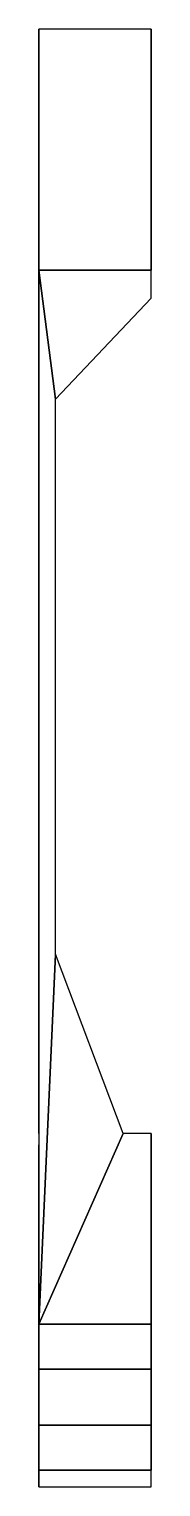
# Model space of a CAD drawing. Extents: x -0.9 to -0.7, y -1.34 to 1.26.
import ezdxf

# ---------------------------------------------------------------- set-up
doc = ezdxf.new("R2010")
doc.units = 0
doc.layers.add('FENDERS_TKS', color=6, linetype='CONTINUOUS')

msp = doc.modelspace()

# ---------------------------------------------------------------- linework, layer by layer
at = {"layer": 'FENDERS_TKS'}
for points in [[(-0.9, 1.26, 0.67), (-0.9, 0.83, 0.8), (-0.7, 0.83, 0.8), (-0.7, 1.26, 0.67)], [(-0.9, 1.26, 0.62), (-0.9, 0.76, 0.75), (-0.9, 0.83, 0.8), (-0.9, 1.26, 0.67)], [(-0.7, 1.26, 0.67), (-0.7, 0.83, 0.8), (-0.7, 1.22, 0.58)], [(-0.9, 0.76, 0.75), (-0.9, -0.71, 0.75), (-0.9, -0.71, 0.8), (-0.9, 0.83, 0.8)], [(-0.9, 0.83, 0.8), (-0.9, -1.05, 0.8), (-0.87, -0.39, 0.8), (-0.87, 0.6, 0.8)], [(-0.9, 0.83, 0.8), (-0.87, 0.6, 0.8), (-0.7, 0.78, 0.8), (-0.7, 0.83, 0.8)], [(-0.9, -1.05, 0.8), (-0.9, -1.05, 0.8), (-0.75, -0.71, 0.8), (-0.87, -0.39, 0.8)], [(-0.75, -0.71, 0.8), (-0.9, -1.05, 0.8), (-0.7, -1.05, 0.8), (-0.7, -0.71, 0.8)], [(-0.7, -0.71, 0.8), (-0.7, -1.05, 0.8), (-0.7, -0.71, 0.8)], [(-0.7, -1.05, 0.8), (-0.7, -1.13, 0.79), (-0.7, -0.71, 0.8)], [(-0.7, -1.13, 0.79), (-0.7, -1.23, 0.75), (-0.7, -1.31, 0.58), (-0.7, -0.71, 0.8)], [(-0.9, -0.73, 0.75), (-0.9, -1.07, 0.75), (-0.9, -1.05, 0.8), (-0.9, -0.73, 0.8)], [(-0.9, -1.07, 0.75), (-0.9, -1.13, 0.74), (-0.9, -1.13, 0.79), (-0.9, -1.05, 0.8)], [(-0.9, -1.05, 0.8), (-0.9, -1.13, 0.79), (-0.7, -1.13, 0.79), (-0.7, -1.05, 0.8)], [(-0.9, -1.13, 0.74), (-0.9, -1.2, 0.71), (-0.9, -1.23, 0.75), (-0.9, -1.13, 0.79)], [(-0.9, -1.13, 0.79), (-0.9, -1.23, 0.75), (-0.7, -1.23, 0.75), (-0.7, -1.13, 0.79)], [(-0.9, -1.2, 0.71), (-0.9, -1.25, 0.67), (-0.9, -1.31, 0.68), (-0.9, -1.23, 0.75)], [(-0.9, -1.23, 0.75), (-0.9, -1.31, 0.68), (-0.7, -1.31, 0.68), (-0.7, -1.23, 0.75)], [(-0.7, -1.23, 0.75), (-0.7, -1.31, 0.68), (-0.7, -1.31, 0.58)], [(-0.9, -1.25, 0.67), (-0.9, -1.3, 0.61), (-0.9, -1.34, 0.63), (-0.9, -1.31, 0.68)], [(-0.9, -1.31, 0.68), (-0.9, -1.34, 0.63), (-0.7, -1.34, 0.63), (-0.7, -1.31, 0.68)]]:
    msp.add_3dface(points, dxfattribs=at)

doc.saveas('drawing.dxf')
